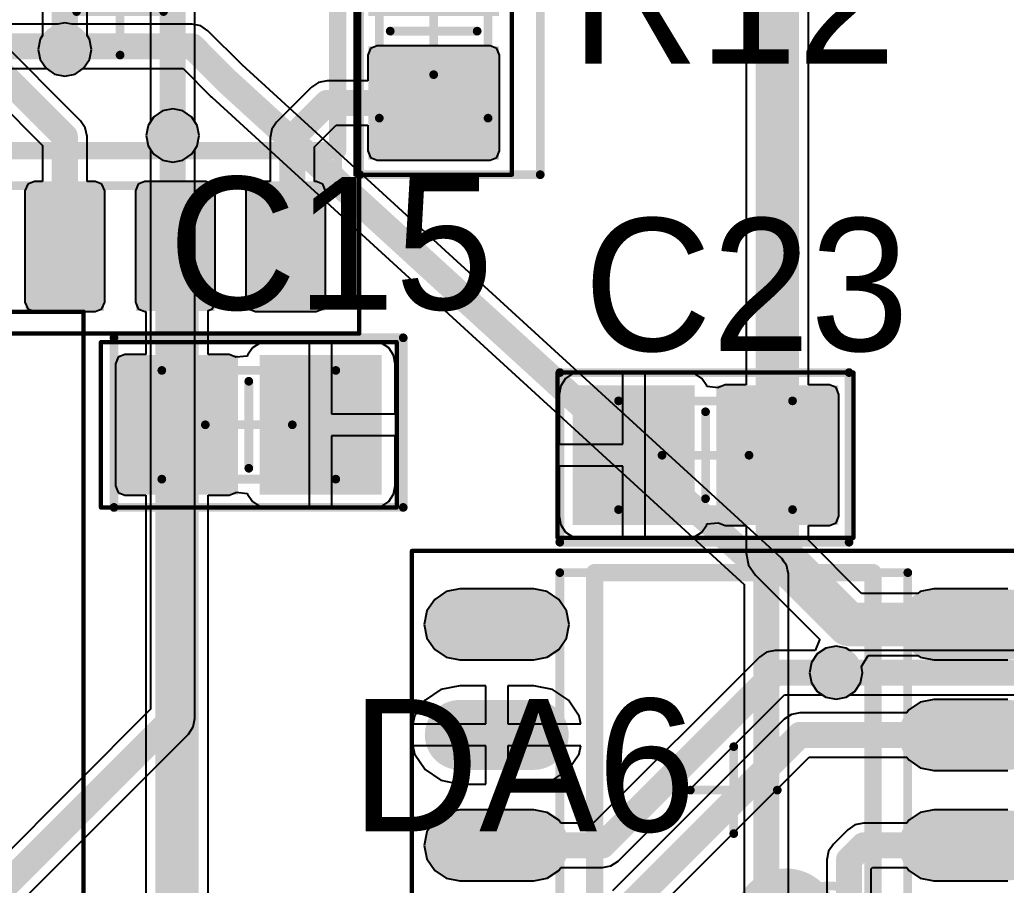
# Model space of a CAD drawing. Header units: millimetres. Extents: x 33 to 142, y 42 to 97.
# Drawn here: x 70.62 to 81.96, y 74.46 to 84.41 of the extents above; entities that cross this region are included whole.
import ezdxf

# ---------------------------------------------------------------- set-up
doc = ezdxf.new("R2010")
doc.units = ezdxf.units.MM
for name, color, linetype in [('BottomLayer', 5, 'Continuous'), ('BottomSolder', 6, 'Continuous'), ('Mechanical13', 56, 'Continuous'), ('Mechanical15', 56, 'Continuous'), ('MultiLayer', 9, 'Continuous'), ('TopLayer', 1, 'Continuous'), ('TopOverlay', 2, 'Continuous'), ('TopPaste', 8, 'Continuous'), ('TopSolder', 216, 'Continuous'), ('ViaHoleLayer', 16, 'Continuous')]:
    doc.layers.add(name, color=color, linetype=linetype)

# ---------------------------------------------------------------- blocks, each defined once
blk = doc.blocks.new('______________0_1_____X7R_50__10__0805_25')
at = {"layer": 'Mechanical13', "const_width": 0.1}
for points in [[(-1, 0.625), (-1, -0.625)], [(1, 0.625), (-1, 0.625)], [(1, 0.625), (1, -0.625)], [(1, -0.625), (-1, -0.625)]]:
    blk.add_lwpolyline(points, dxfattribs=at)
at = {"layer": 'Mechanical13', "const_width": 0.05}
for points in [[(-1.025, 0.625, 1), (-0.975, 0.625, 1)], [(-1.025, 0.625, 1), (-0.975, 0.625, 1)], [(0.975, 0.625, 1), (1.025, 0.625, 1)], [(0.975, 0.625, 1), (1.025, 0.625, 1)], [(-1.025, -0.625, 1), (-0.975, -0.625, 1)], [(-1.025, -0.625, 1), (-0.975, -0.625, 1)], [(0.975, -0.625, 1), (1.025, -0.625, 1)], [(0.975, -0.625, 1), (1.025, -0.625, 1)]]:
    blk.add_lwpolyline(points, format="xyb", close=True, dxfattribs=at)
at = {"layer": 'Mechanical15'}
for points, const_width in [([(-1.7, 0.95), (-1.7, -0.95)], 0.05), ([(1.7, 0.95), (-1.7, 0.95)], 0.05), ([(1.7, 0.95), (1.7, -0.95)], 0.05), ([(0, 0.5), (0, -0.5)], 0.1), ([(0.5, 0), (-0.5, 0)], 0.1), ([(1.7, -0.95), (-1.7, -0.95)], 0.05)]:
    blk.add_lwpolyline(points, dxfattribs=dict(at, const_width=const_width))
for points, const_width in [([(-1.712, 0.95, 1), (-1.687, 0.95, 1)], 0.025), ([(-1.712, 0.95, 1), (-1.687, 0.95, 1)], 0.025), ([(1.687, 0.95, 1), (1.712, 0.95, 1)], 0.025), ([(1.687, 0.95, 1), (1.712, 0.95, 1)], 0.025), ([(-0.025, 0.5, 1), (0.025, 0.5, 1)], 0.05), ([(-0.525, 0, 1), (-0.475, 0, 1)], 0.05), ([(0.475, 0, 1), (0.525, 0, 1)], 0.05), ([(-0.025, -0.5, 1), (0.025, -0.5, 1)], 0.05), ([(-1.712, -0.95, 1), (-1.687, -0.95, 1)], 0.025), ([(-1.712, -0.95, 1), (-1.687, -0.95, 1)], 0.025), ([(1.687, -0.95, 1), (1.712, -0.95, 1)], 0.025), ([(1.687, -0.95, 1), (1.712, -0.95, 1)], 0.025)]:
    blk.add_lwpolyline(points, format="xyb", close=True, dxfattribs=dict(at, const_width=const_width))
at = {"layer": 'TopLayer'}
for points in [[(-0.225, -0.7), (-0.225, 0.7), (-1.425, -0.7), (-1.425, 0.7)], [(1.425, -0.7), (1.425, 0.7), (0.225, -0.7), (0.225, 0.7)]]:
    blk.add_solid(points, dxfattribs=at)
at = {"layer": 'TopPaste'}
for points in [[(-0.225, -0.7), (-0.225, 0.7), (-1.425, -0.7), (-1.425, 0.7)], [(1.425, -0.7), (1.425, 0.7), (0.225, -0.7), (0.225, 0.7)]]:
    blk.add_solid(points, dxfattribs=at)
at = {"layer": 'TopSolder'}
for points in [[(-0.123, -0.802), (-0.123, 0.802), (-1.527, -0.802), (-1.527, 0.802)], [(1.527, -0.802), (1.527, 0.802), (0.123, -0.802), (0.123, 0.802)]]:
    blk.add_solid(points, dxfattribs=at)
blk = doc.blocks.new('______________0_1_____X7R_50__10__0805_30')
at = {"layer": 'Mechanical13', "const_width": 0.1}
for points in [[(-1, 0.625), (-1, -0.625)], [(1, 0.625), (-1, 0.625)], [(1, 0.625), (1, -0.625)], [(1, -0.625), (-1, -0.625)]]:
    blk.add_lwpolyline(points, dxfattribs=at)
at = {"layer": 'Mechanical13', "const_width": 0.05}
for points in [[(-1.025, 0.625, 1), (-0.975, 0.625, 1)], [(-1.025, 0.625, 1), (-0.975, 0.625, 1)], [(0.975, 0.625, 1), (1.025, 0.625, 1)], [(0.975, 0.625, 1), (1.025, 0.625, 1)], [(-1.025, -0.625, 1), (-0.975, -0.625, 1)], [(-1.025, -0.625, 1), (-0.975, -0.625, 1)], [(0.975, -0.625, 1), (1.025, -0.625, 1)], [(0.975, -0.625, 1), (1.025, -0.625, 1)]]:
    blk.add_lwpolyline(points, format="xyb", close=True, dxfattribs=at)
at = {"layer": 'Mechanical15'}
for points, const_width in [([(-1.7, 0.95), (-1.7, -0.95)], 0.05), ([(1.7, 0.95), (-1.7, 0.95)], 0.05), ([(1.7, 0.95), (1.7, -0.95)], 0.05), ([(0, 0.5), (0, -0.5)], 0.1), ([(0.5, 0), (-0.5, 0)], 0.1), ([(1.7, -0.95), (-1.7, -0.95)], 0.05)]:
    blk.add_lwpolyline(points, dxfattribs=dict(at, const_width=const_width))
for points, const_width in [([(-1.712, 0.95, 1), (-1.687, 0.95, 1)], 0.025), ([(-1.712, 0.95, 1), (-1.687, 0.95, 1)], 0.025), ([(1.687, 0.95, 1), (1.712, 0.95, 1)], 0.025), ([(1.687, 0.95, 1), (1.712, 0.95, 1)], 0.025), ([(-0.025, 0.5, 1), (0.025, 0.5, 1)], 0.05), ([(-0.525, 0, 1), (-0.475, 0, 1)], 0.05), ([(0.475, 0, 1), (0.525, 0, 1)], 0.05), ([(-0.025, -0.5, 1), (0.025, -0.5, 1)], 0.05), ([(-1.712, -0.95, 1), (-1.687, -0.95, 1)], 0.025), ([(-1.712, -0.95, 1), (-1.687, -0.95, 1)], 0.025), ([(1.687, -0.95, 1), (1.712, -0.95, 1)], 0.025), ([(1.687, -0.95, 1), (1.712, -0.95, 1)], 0.025)]:
    blk.add_lwpolyline(points, format="xyb", close=True, dxfattribs=dict(at, const_width=const_width))
at = {"layer": 'TopLayer'}
for points in [[(-0.225, -0.7), (-0.225, 0.7), (-1.425, -0.7), (-1.425, 0.7)], [(1.425, -0.7), (1.425, 0.7), (0.225, -0.7), (0.225, 0.7)]]:
    blk.add_solid(points, dxfattribs=at)
at = {"layer": 'TopPaste'}
for points in [[(-0.225, -0.7), (-0.225, 0.7), (-1.425, -0.7), (-1.425, 0.7)], [(1.425, -0.7), (1.425, 0.7), (0.225, -0.7), (0.225, 0.7)]]:
    blk.add_solid(points, dxfattribs=at)
at = {"layer": 'TopSolder'}
for points in [[(-0.123, -0.802), (-0.123, 0.802), (-1.527, -0.802), (-1.527, 0.802)], [(1.527, -0.802), (1.527, 0.802), (0.123, -0.802), (0.123, 0.802)]]:
    blk.add_solid(points, dxfattribs=at)
blk = doc.blocks.new('AD8561_36')
at = {"layer": 'Mechanical13', "const_width": 0.1}
for points in [[(2, 2.5), (-2, 2.5)], [(-2, 2.5), (-2, -2.5)], [(2, 2.5), (2, -2.5)], [(2, -2.5), (-2, -2.5)]]:
    blk.add_lwpolyline(points, dxfattribs=at)
at = {"layer": 'Mechanical13'}
for points, const_width in [([(-2.025, 2.5, 1), (-1.975, 2.5, 1)], 0.05), ([(-2.025, 2.5, 1), (-1.975, 2.5, 1)], 0.05), ([(1.975, 2.5, 1), (2.025, 2.5, 1)], 0.05), ([(1.975, 2.5, 1), (2.025, 2.5, 1)], 0.05), ([(-0.6, 1.6, 1), (-1.6, 1.6, 1)], 0.1), ([(-1.625, 1.6, 1), (-1.575, 1.6, 1)], 0.05), ([(-0.625, 1.6, 1), (-0.575, 1.6, 1)], 0.05), ([(-2.025, -2.5, 1), (-1.975, -2.5, 1)], 0.05), ([(-2.025, -2.5, 1), (-1.975, -2.5, 1)], 0.05), ([(1.975, -2.5, 1), (2.025, -2.5, 1)], 0.05), ([(1.975, -2.5, 1), (2.025, -2.5, 1)], 0.05)]:
    blk.add_lwpolyline(points, format="xyb", close=True, dxfattribs=dict(at, const_width=const_width))
at = {"layer": 'Mechanical15'}
for points, const_width in [([(3.7, 2.75), (-3.7, 2.75)], 0.05), ([(-3.7, 2.75), (-3.7, -2.75)], 0.05), ([(3.7, 2.75), (3.7, -2.75)], 0.05), ([(0, 0.5), (0, -0.5)], 0.1), ([(0.5, 0), (-0.5, 0)], 0.1), ([(3.7, -2.75), (-3.7, -2.75)], 0.05)]:
    blk.add_lwpolyline(points, dxfattribs=dict(at, const_width=const_width))
for points, const_width in [([(-3.712, 2.75, 1), (-3.688, 2.75, 1)], 0.025), ([(-3.712, 2.75, 1), (-3.688, 2.75, 1)], 0.025), ([(3.688, 2.75, 1), (3.712, 2.75, 1)], 0.025), ([(3.688, 2.75, 1), (3.712, 2.75, 1)], 0.025), ([(-0.025, 0.5, 1), (0.025, 0.5, 1)], 0.05), ([(-0.525, 0, 1), (-0.475, 0, 1)], 0.05), ([(0.475, 0, 1), (0.525, 0, 1)], 0.05), ([(-0.025, -0.5, 1), (0.025, -0.5, 1)], 0.05), ([(-3.712, -2.75, 1), (-3.688, -2.75, 1)], 0.025), ([(-3.712, -2.75, 1), (-3.688, -2.75, 1)], 0.025), ([(3.688, -2.75, 1), (3.712, -2.75, 1)], 0.025), ([(3.688, -2.75, 1), (3.712, -2.75, 1)], 0.025)]:
    blk.add_lwpolyline(points, format="xyb", close=True, dxfattribs=dict(at, const_width=const_width))
at = {"layer": 'TopLayer', "const_width": 0.6}
for points in [[(-3.15, 1.905), (-2.3, 1.905)], [(2.3, 1.905), (3.15, 1.905)], [(-3.15, 0.635), (-2.3, 0.635)], [(2.3, 0.635), (3.15, 0.635)], [(-3.15, -0.635), (-2.3, -0.635)], [(2.3, -0.635), (3.15, -0.635)], [(-3.15, -1.905), (-2.3, -1.905)], [(2.3, -1.905), (3.15, -1.905)]]:
    blk.add_lwpolyline(points, dxfattribs=at)
at = {"layer": 'TopLayer', "const_width": 0.3}
for points in [[(-3.3, 1.905, 1), (-3, 1.905, 1)], [(-2.45, 1.905, 1), (-2.15, 1.905, 1)], [(2.15, 1.905, 1), (2.45, 1.905, 1)], [(3, 1.905, 1), (3.3, 1.905, 1)], [(-3.3, 0.635, 1), (-3, 0.635, 1)], [(-2.45, 0.635, 1), (-2.15, 0.635, 1)], [(2.15, 0.635, 1), (2.45, 0.635, 1)], [(3, 0.635, 1), (3.3, 0.635, 1)], [(-3.3, -0.635, 1), (-3, -0.635, 1)], [(-2.45, -0.635, 1), (-2.15, -0.635, 1)], [(2.15, -0.635, 1), (2.45, -0.635, 1)], [(3, -0.635, 1), (3.3, -0.635, 1)], [(-3.3, -1.905, 1), (-3, -1.905, 1)], [(-2.45, -1.905, 1), (-2.15, -1.905, 1)], [(2.15, -1.905, 1), (2.45, -1.905, 1)], [(3, -1.905, 1), (3.3, -1.905, 1)]]:
    blk.add_lwpolyline(points, format="xyb", close=True, dxfattribs=at)
at = {"layer": 'TopOverlay'}
for points, const_width in [([(-2.6, 2.755, 1), (-2.85, 2.755, 1)], 0.25), ([(-2.913, 2.755, 1), (-2.788, 2.755, 1)], 0.125), ([(-2.662, 2.755, 1), (-2.538, 2.755, 1)], 0.125), ([(-1.65, 2.5, 1), (-1.55, 2.5, 1)], 0.1), ([(-1.65, 2.5, 1), (-1.55, 2.5, 1)], 0.1), ([(1.55, 2.5, 1), (1.65, 2.5, 1)], 0.1), ([(1.55, 2.5, 1), (1.65, 2.5, 1)], 0.1), ([(-0.3, 1.5, 1), (-0.9, 1.5, 1)], 0.6), ([(-1.05, 1.5, 1), (-0.75, 1.5, 1)], 0.3), ([(-0.45, 1.5, 1), (-0.15, 1.5, 1)], 0.3), ([(-1.65, -2.5, 1), (-1.55, -2.5, 1)], 0.1), ([(-1.65, -2.5, 1), (-1.55, -2.5, 1)], 0.1), ([(1.55, -2.5, 1), (1.65, -2.5, 1)], 0.1), ([(1.55, -2.5, 1), (1.65, -2.5, 1)], 0.1)]:
    blk.add_lwpolyline(points, format="xyb", close=True, dxfattribs=dict(at, const_width=const_width))
at = {"layer": 'TopOverlay', "const_width": 0.2}
for points in [[(1.6, 2.5), (-1.6, 2.5)], [(-1.6, 2.5), (-1.6, -2.5)], [(1.6, 2.5), (1.6, -2.5)], [(1.6, -2.5), (-1.6, -2.5)]]:
    blk.add_lwpolyline(points, dxfattribs=at)
at = {"layer": 'TopPaste', "const_width": 0.6}
for points in [[(-3.15, 1.905), (-2.3, 1.905)], [(2.3, 1.905), (3.15, 1.905)], [(-3.15, 0.635), (-2.3, 0.635)], [(2.3, 0.635), (3.15, 0.635)], [(-3.15, -0.635), (-2.3, -0.635)], [(2.3, -0.635), (3.15, -0.635)], [(-3.15, -1.905), (-2.3, -1.905)], [(2.3, -1.905), (3.15, -1.905)]]:
    blk.add_lwpolyline(points, dxfattribs=at)
at = {"layer": 'TopPaste', "const_width": 0.3}
for points in [[(-3.3, 1.905, 1), (-3, 1.905, 1)], [(-2.45, 1.905, 1), (-2.15, 1.905, 1)], [(2.15, 1.905, 1), (2.45, 1.905, 1)], [(3, 1.905, 1), (3.3, 1.905, 1)], [(-3.3, 0.635, 1), (-3, 0.635, 1)], [(-2.45, 0.635, 1), (-2.15, 0.635, 1)], [(2.15, 0.635, 1), (2.45, 0.635, 1)], [(3, 0.635, 1), (3.3, 0.635, 1)], [(-3.3, -0.635, 1), (-3, -0.635, 1)], [(-2.45, -0.635, 1), (-2.15, -0.635, 1)], [(2.15, -0.635, 1), (2.45, -0.635, 1)], [(3, -0.635, 1), (3.3, -0.635, 1)], [(-3.3, -1.905, 1), (-3, -1.905, 1)], [(-2.45, -1.905, 1), (-2.15, -1.905, 1)], [(2.15, -1.905, 1), (2.45, -1.905, 1)], [(3, -1.905, 1), (3.3, -1.905, 1)]]:
    blk.add_lwpolyline(points, format="xyb", close=True, dxfattribs=at)
at = {"layer": 'TopSolder', "const_width": 0.803}
for points in [[(-3.15, 1.905), (-2.3, 1.905)], [(2.3, 1.905), (3.15, 1.905)], [(-3.15, 0.635), (-2.3, 0.635)], [(2.3, 0.635), (3.15, 0.635)], [(-3.15, -0.635), (-2.3, -0.635)], [(2.3, -0.635), (3.15, -0.635)], [(-3.15, -1.905), (-2.3, -1.905)], [(2.3, -1.905), (3.15, -1.905)]]:
    blk.add_lwpolyline(points, dxfattribs=at)
at = {"layer": 'TopSolder', "const_width": 0.402}
for points in [[(-3.351, 1.905, 1), (-2.949, 1.905, 1)], [(-2.501, 1.905, 1), (-2.099, 1.905, 1)], [(2.099, 1.905, 1), (2.501, 1.905, 1)], [(2.949, 1.905, 1), (3.351, 1.905, 1)], [(-3.351, 0.635, 1), (-2.949, 0.635, 1)], [(-2.501, 0.635, 1), (-2.099, 0.635, 1)], [(2.099, 0.635, 1), (2.501, 0.635, 1)], [(2.949, 0.635, 1), (3.351, 0.635, 1)], [(-3.351, -0.635, 1), (-2.949, -0.635, 1)], [(-2.501, -0.635, 1), (-2.099, -0.635, 1)], [(2.099, -0.635, 1), (2.501, -0.635, 1)], [(2.949, -0.635, 1), (3.351, -0.635, 1)], [(-3.351, -1.905, 1), (-2.949, -1.905, 1)], [(-2.501, -1.905, 1), (-2.099, -1.905, 1)], [(2.099, -1.905, 1), (2.501, -1.905, 1)], [(2.949, -1.905, 1), (3.351, -1.905, 1)]]:
    blk.add_lwpolyline(points, format="xyb", close=True, dxfattribs=at)
blk = doc.blocks.new('0_125___0805_200______5_________________SMD__41')
at = {"layer": 'Mechanical13', "const_width": 0.1}
for points in [[(-1, 0.625), (-1, -0.625)], [(-1, 0.625), (1, 0.625)], [(1, 0.625), (1, -0.625)], [(-1, -0.625), (1, -0.625)]]:
    blk.add_lwpolyline(points, dxfattribs=at)
at = {"layer": 'Mechanical13', "const_width": 0.05}
for points in [[(-1.025, 0.625, 1), (-0.975, 0.625, 1)], [(-1.025, 0.625, 1), (-0.975, 0.625, 1)], [(0.975, 0.625, 1), (1.025, 0.625, 1)], [(0.975, 0.625, 1), (1.025, 0.625, 1)], [(-1.025, -0.625, 1), (-0.975, -0.625, 1)], [(-1.025, -0.625, 1), (-0.975, -0.625, 1)], [(0.975, -0.625, 1), (1.025, -0.625, 1)], [(0.975, -0.625, 1), (1.025, -0.625, 1)]]:
    blk.add_lwpolyline(points, format="xyb", close=True, dxfattribs=at)
at = {"layer": 'Mechanical15'}
for points, const_width in [([(-1.65, 0.9), (-1.65, -0.9)], 0.05), ([(-1.65, 0.9), (1.65, 0.9)], 0.05), ([(1.65, 0.9), (1.65, -0.9)], 0.05), ([(0, 0.5), (0, -0.5)], 0.1), ([(-0.5, 0), (0.5, 0)], 0.1), ([(-1.65, -0.9), (1.65, -0.9)], 0.05)]:
    blk.add_lwpolyline(points, dxfattribs=dict(at, const_width=const_width))
for points, const_width in [([(-1.662, 0.9, 1), (-1.637, 0.9, 1)], 0.025), ([(-1.662, 0.9, 1), (-1.637, 0.9, 1)], 0.025), ([(1.637, 0.9, 1), (1.662, 0.9, 1)], 0.025), ([(1.637, 0.9, 1), (1.662, 0.9, 1)], 0.025), ([(-0.025, 0.5, 1), (0.025, 0.5, 1)], 0.05), ([(-0.525, 0, 1), (-0.475, 0, 1)], 0.05), ([(0.475, 0, 1), (0.525, 0, 1)], 0.05), ([(-0.025, -0.5, 1), (0.025, -0.5, 1)], 0.05), ([(-1.662, -0.9, 1), (-1.637, -0.9, 1)], 0.025), ([(-1.662, -0.9, 1), (-1.637, -0.9, 1)], 0.025), ([(1.637, -0.9, 1), (1.662, -0.9, 1)], 0.025), ([(1.637, -0.9, 1), (1.662, -0.9, 1)], 0.025)]:
    blk.add_lwpolyline(points, format="xyb", close=True, dxfattribs=dict(at, const_width=const_width))
at = {"layer": 'TopLayer'}
for points in [[(-0.275, -0.65), (-0.275, 0.65), (-1.375, -0.65), (-1.375, 0.65)], [(1.375, -0.65), (1.375, 0.65), (0.275, -0.65), (0.275, 0.65)]]:
    blk.add_solid(points, dxfattribs=at)
at = {"layer": 'TopPaste'}
for points in [[(-0.275, -0.65), (-0.275, 0.65), (-1.375, -0.65), (-1.375, 0.65)], [(1.375, -0.65), (1.375, 0.65), (0.275, -0.65), (0.275, 0.65)]]:
    blk.add_solid(points, dxfattribs=at)
at = {"layer": 'TopSolder'}
for points in [[(-0.173, -0.752), (-0.173, 0.752), (-1.477, -0.752), (-1.477, 0.752)], [(1.477, -0.752), (1.477, 0.752), (0.173, -0.752), (0.173, 0.752)]]:
    blk.add_solid(points, dxfattribs=at)
blk = doc.blocks.new('ECAP_SMD__1______50_____________________________________________SMD_55')
at = {"layer": 'Mechanical13', "const_width": 0.1}
for points in [[(-2.075, 2.15), (-2.7, 1.525)], [(-2.075, 2.15), (2.7, 2.15)], [(2.7, 2.15), (2.7, -2.15)], [(-2.7, 1.525), (-2.7, -1.525)], [(-2.7, -1.525), (-2.075, -2.15)], [(-2.075, -2.15), (2.7, -2.15)]]:
    blk.add_lwpolyline(points, dxfattribs=at)
at = {"layer": 'Mechanical13', "const_width": 0.05}
for points in [[(-2.1, 2.15, 1), (-2.05, 2.15, 1)], [(-2.1, 2.15, 1), (-2.05, 2.15, 1)], [(2.675, 2.15, 1), (2.725, 2.15, 1)], [(2.675, 2.15, 1), (2.725, 2.15, 1)], [(-2.725, 1.525, 1), (-2.675, 1.525, 1)], [(-2.725, 1.525, 1), (-2.675, 1.525, 1)], [(-2.725, -1.525, 1), (-2.675, -1.525, 1)], [(-2.725, -1.525, 1), (-2.675, -1.525, 1)], [(-2.1, -2.15, 1), (-2.05, -2.15, 1)], [(-2.1, -2.15, 1), (-2.05, -2.15, 1)], [(2.675, -2.15, 1), (2.725, -2.15, 1)], [(2.675, -2.15, 1), (2.725, -2.15, 1)]]:
    blk.add_lwpolyline(points, format="xyb", close=True, dxfattribs=at)
at = {"layer": 'Mechanical15'}
for points, const_width in [([(-4.55, 3.15), (-4.55, -3.15)], 0.05), ([(-4.55, 3.15), (4.55, 3.15)], 0.05), ([(4.55, 3.15), (4.55, -3.15)], 0.05), ([(0, 0.5), (0, -0.5)], 0.1), ([(-0.5, 0), (0.5, 0)], 0.1), ([(-4.55, -3.15), (4.55, -3.15)], 0.05)]:
    blk.add_lwpolyline(points, dxfattribs=dict(at, const_width=const_width))
for points, const_width in [([(-4.563, 3.15, 1), (-4.538, 3.15, 1)], 0.025), ([(-4.563, 3.15, 1), (-4.538, 3.15, 1)], 0.025), ([(4.537, 3.15, 1), (4.562, 3.15, 1)], 0.025), ([(4.537, 3.15, 1), (4.562, 3.15, 1)], 0.025), ([(-0.025, 0.5, 1), (0.025, 0.5, 1)], 0.05), ([(-0.525, 0, 1), (-0.475, 0, 1)], 0.05), ([(0.475, 0, 1), (0.525, 0, 1)], 0.05), ([(-0.025, -0.5, 1), (0.025, -0.5, 1)], 0.05), ([(-4.563, -3.15, 1), (-4.538, -3.15, 1)], 0.025), ([(-4.563, -3.15, 1), (-4.538, -3.15, 1)], 0.025), ([(4.537, -3.15, 1), (4.562, -3.15, 1)], 0.025), ([(4.537, -3.15, 1), (4.562, -3.15, 1)], 0.025)]:
    blk.add_lwpolyline(points, format="xyb", close=True, dxfattribs=dict(at, const_width=const_width))
at = {"layer": 'TopLayer'}
for points in [[(-1.075, -0.9), (-1.075, 0.9), (-3.525, -0.9), (-3.525, 0.9)], [(3.525, -0.9), (3.525, 0.9), (1.075, -0.9), (1.075, 0.9)]]:
    blk.add_solid(points, dxfattribs=at)
at = {"layer": 'TopOverlay', "const_width": 0.2}
for points in [[(-2.075, 2.15), (-2.7, 1.525)], [(-2.075, 2.15), (2.7, 2.15)], [(2.7, 2.15), (2.7, 1.2)], [(-2.7, 1.525), (-2.7, 1.2)], [(-2.7, -1.2), (-2.7, -1.525)], [(2.7, -1.2), (2.7, -2.15)], [(-2.7, -1.525), (-2.075, -2.15)], [(-2.075, -2.15), (2.7, -2.15)]]:
    blk.add_lwpolyline(points, dxfattribs=at)
at = {"layer": 'TopOverlay', "const_width": 0.1}
for points in [[(-2.125, 2.15, 1), (-2.025, 2.15, 1)], [(-2.125, 2.15, 1), (-2.025, 2.15, 1)], [(2.65, 2.15, 1), (2.75, 2.15, 1)], [(2.65, 2.15, 1), (2.75, 2.15, 1)], [(-2.75, 1.525, 1), (-2.65, 1.525, 1)], [(-2.75, 1.525, 1), (-2.65, 1.525, 1)], [(-2.75, 1.2, 1), (-2.65, 1.2, 1)], [(2.65, 1.2, 1), (2.75, 1.2, 1)], [(-2.75, -1.2, 1), (-2.65, -1.2, 1)], [(2.65, -1.2, 1), (2.75, -1.2, 1)], [(-2.75, -1.525, 1), (-2.65, -1.525, 1)], [(-2.75, -1.525, 1), (-2.65, -1.525, 1)], [(-2.125, -2.15, 1), (-2.025, -2.15, 1)], [(-2.125, -2.15, 1), (-2.025, -2.15, 1)], [(2.65, -2.15, 1), (2.75, -2.15, 1)], [(2.65, -2.15, 1), (2.75, -2.15, 1)]]:
    blk.add_lwpolyline(points, format="xyb", close=True, dxfattribs=at)
at = {"layer": 'TopPaste'}
for points in [[(-1.075, -0.9), (-1.075, 0.9), (-3.525, -0.9), (-3.525, 0.9)], [(3.525, -0.9), (3.525, 0.9), (1.075, -0.9), (1.075, 0.9)]]:
    blk.add_solid(points, dxfattribs=at)
at = {"layer": 'TopSolder'}
for points in [[(-0.973, -1.002), (-0.973, 1.002), (-3.627, -1.002), (-3.627, 1.002)], [(3.627, -1.002), (3.627, 1.002), (0.973, -1.002), (0.973, 1.002)]]:
    blk.add_solid(points, dxfattribs=at)
blk = doc.blocks.new('AD620______________________62')
at = {"layer": 'Mechanical13', "const_width": 0.1}
for points in [[(-2, -2.5), (-2, 2.5)], [(2, 2.5), (-2, 2.5)], [(2, -2.5), (2, 2.5)], [(2, -2.5), (-2, -2.5)]]:
    blk.add_lwpolyline(points, dxfattribs=at)
at = {"layer": 'Mechanical13'}
for points, const_width in [([(-2.025, 2.5, 1), (-1.975, 2.5, 1)], 0.05), ([(-2.025, 2.5, 1), (-1.975, 2.5, 1)], 0.05), ([(1.975, 2.5, 1), (2.025, 2.5, 1)], 0.05), ([(1.975, 2.5, 1), (2.025, 2.5, 1)], 0.05), ([(-0.6, 1.6, 1), (-1.6, 1.6, 1)], 0.1), ([(-1.625, 1.6, 1), (-1.575, 1.6, 1)], 0.05), ([(-0.625, 1.6, 1), (-0.575, 1.6, 1)], 0.05), ([(-2.025, -2.5, 1), (-1.975, -2.5, 1)], 0.05), ([(-2.025, -2.5, 1), (-1.975, -2.5, 1)], 0.05), ([(1.975, -2.5, 1), (2.025, -2.5, 1)], 0.05), ([(1.975, -2.5, 1), (2.025, -2.5, 1)], 0.05)]:
    blk.add_lwpolyline(points, format="xyb", close=True, dxfattribs=dict(at, const_width=const_width))
at = {"layer": 'Mechanical15'}
for points, const_width in [([(-3.7, -2.75), (-3.7, 2.75)], 0.05), ([(3.7, 2.75), (-3.7, 2.75)], 0.05), ([(3.7, -2.75), (3.7, 2.75)], 0.05), ([(0, -0.5), (0, 0.5)], 0.1), ([(0.5, 0), (-0.5, 0)], 0.1), ([(3.7, -2.75), (-3.7, -2.75)], 0.05)]:
    blk.add_lwpolyline(points, dxfattribs=dict(at, const_width=const_width))
for points, const_width in [([(-3.712, 2.75, 1), (-3.688, 2.75, 1)], 0.025), ([(-3.712, 2.75, 1), (-3.688, 2.75, 1)], 0.025), ([(3.688, 2.75, 1), (3.712, 2.75, 1)], 0.025), ([(3.688, 2.75, 1), (3.712, 2.75, 1)], 0.025), ([(-0.025, 0.5, 1), (0.025, 0.5, 1)], 0.05), ([(-0.525, 0, 1), (-0.475, 0, 1)], 0.05), ([(0.475, 0, 1), (0.525, 0, 1)], 0.05), ([(-0.025, -0.5, 1), (0.025, -0.5, 1)], 0.05), ([(-3.712, -2.75, 1), (-3.688, -2.75, 1)], 0.025), ([(-3.712, -2.75, 1), (-3.688, -2.75, 1)], 0.025), ([(3.688, -2.75, 1), (3.712, -2.75, 1)], 0.025), ([(3.688, -2.75, 1), (3.712, -2.75, 1)], 0.025)]:
    blk.add_lwpolyline(points, format="xyb", close=True, dxfattribs=dict(at, const_width=const_width))
at = {"layer": 'TopLayer'}
for points in [[(-2.06, 1.555), (-2.06, 2.255), (-3.34, 1.555), (-3.34, 2.255)], [(3.34, 1.555), (3.34, 2.255), (2.06, 1.555), (2.06, 2.255)], [(-2.06, 0.285), (-2.06, 0.985), (-3.34, 0.285), (-3.34, 0.985)], [(3.34, 0.285), (3.34, 0.985), (2.06, 0.285), (2.06, 0.985)], [(-2.06, -0.985), (-2.06, -0.285), (-3.34, -0.985), (-3.34, -0.285)], [(3.34, -0.985), (3.34, -0.285), (2.06, -0.985), (2.06, -0.285)], [(-2.06, -2.255), (-2.06, -1.555), (-3.34, -2.255), (-3.34, -1.555)], [(3.34, -2.255), (3.34, -1.555), (2.06, -2.255), (2.06, -1.555)]]:
    blk.add_solid(points, dxfattribs=at)
at = {"layer": 'TopOverlay'}
for points, const_width in [([(-2.575, 2.805, 1), (-2.825, 2.805, 1)], 0.25), ([(-2.887, 2.805, 1), (-2.763, 2.805, 1)], 0.125), ([(-2.637, 2.805, 1), (-2.512, 2.805, 1)], 0.125), ([(-1.65, 2.5, 1), (-1.55, 2.5, 1)], 0.1), ([(-1.65, 2.5, 1), (-1.55, 2.5, 1)], 0.1), ([(1.55, 2.5, 1), (1.65, 2.5, 1)], 0.1), ([(1.55, 2.5, 1), (1.65, 2.5, 1)], 0.1), ([(-0.3, 1.5, 1), (-0.9, 1.5, 1)], 0.6), ([(-1.05, 1.5, 1), (-0.75, 1.5, 1)], 0.3), ([(-0.45, 1.5, 1), (-0.15, 1.5, 1)], 0.3), ([(-1.65, -2.5, 1), (-1.55, -2.5, 1)], 0.1), ([(-1.65, -2.5, 1), (-1.55, -2.5, 1)], 0.1), ([(1.55, -2.5, 1), (1.65, -2.5, 1)], 0.1), ([(1.55, -2.5, 1), (1.65, -2.5, 1)], 0.1)]:
    blk.add_lwpolyline(points, format="xyb", close=True, dxfattribs=dict(at, const_width=const_width))
at = {"layer": 'TopOverlay', "const_width": 0.2}
for points in [[(-1.6, -2.5), (-1.6, 2.5)], [(1.6, 2.5), (-1.6, 2.5)], [(1.6, -2.5), (1.6, 2.5)], [(1.6, -2.5), (-1.6, -2.5)]]:
    blk.add_lwpolyline(points, dxfattribs=at)
at = {"layer": 'TopPaste'}
for points in [[(-2.06, 1.555), (-2.06, 2.255), (-3.34, 1.555), (-3.34, 2.255)], [(3.34, 1.555), (3.34, 2.255), (2.06, 1.555), (2.06, 2.255)], [(-2.06, 0.285), (-2.06, 0.985), (-3.34, 0.285), (-3.34, 0.985)], [(3.34, 0.285), (3.34, 0.985), (2.06, 0.285), (2.06, 0.985)], [(-2.06, -0.985), (-2.06, -0.285), (-3.34, -0.985), (-3.34, -0.285)], [(3.34, -0.985), (3.34, -0.285), (2.06, -0.985), (2.06, -0.285)], [(-2.06, -2.255), (-2.06, -1.555), (-3.34, -2.255), (-3.34, -1.555)], [(3.34, -2.255), (3.34, -1.555), (2.06, -2.255), (2.06, -1.555)]]:
    blk.add_solid(points, dxfattribs=at)
at = {"layer": 'TopSolder'}
for points in [[(-1.958, 1.453), (-1.958, 2.357), (-3.442, 1.453), (-3.442, 2.357)], [(3.442, 1.453), (3.442, 2.357), (1.958, 1.453), (1.958, 2.357)], [(-1.958, 0.183), (-1.958, 1.087), (-3.442, 0.183), (-3.442, 1.087)], [(3.442, 0.183), (3.442, 1.087), (1.958, 0.183), (1.958, 1.087)], [(-1.958, -1.087), (-1.958, -0.183), (-3.442, -1.087), (-3.442, -0.183)], [(3.442, -1.087), (3.442, -0.183), (1.958, -1.087), (1.958, -0.183)], [(-1.958, -2.357), (-1.958, -1.453), (-3.442, -2.357), (-3.442, -1.453)], [(3.442, -2.357), (3.442, -1.453), (1.958, -2.357), (1.958, -1.453)]]:
    blk.add_solid(points, dxfattribs=at)

msp = doc.modelspace()

# ---------------------------------------------------------------- linework, layer by layer
at = {"layer": 'BottomLayer'}
for p, q in [((71.055, 84.355), (57.025, 84.355)), ((71.135, 84.371), (71.055, 84.355)), ((71.215, 84.355), (71.135, 84.371)), ((72.6, 84.355), (71.215, 84.355)), ((72.697, 84.335), (72.6, 84.355)), ((72.78, 84.28), (72.697, 84.335)), ((73.172, 83.888), (72.78, 84.28)), ((57.131, 83.845), (70.924, 83.845)), ((70.924, 83.845), (71.018, 83.782)), ((71.252, 83.782), (71.346, 83.845)), ((71.346, 83.845), (72.494, 83.845)), ((72.494, 83.845), (72.815, 83.524)), ((79.372, 78.216), (73.172, 83.888)), ((71.018, 83.782), (71.135, 83.759)), ((71.135, 83.759), (71.252, 83.782)), ((72.815, 83.524), (72.82, 83.521)), ((72.82, 83.521), (72.823, 83.516)), ((72.823, 83.516), (78.945, 77.915)), ((72.258, 83.358), (72.159, 83.291)), ((72.375, 83.381), (72.258, 83.358)), ((72.492, 83.358), (72.375, 83.381)), ((72.591, 83.291), (72.492, 83.358)), ((72.159, 83.291), (72.092, 83.192)), ((72.658, 83.192), (72.591, 83.291)), ((72.092, 83.192), (72.069, 83.075)), ((72.681, 83.075), (72.658, 83.192)), ((72.069, 83.075), (72.092, 82.958)), ((72.658, 82.958), (72.681, 83.075)), ((72.092, 82.958), (72.12, 82.916)), ((72.12, 82.916), (72.12, 76.481)), ((72.63, 82.916), (72.658, 82.958)), ((72.63, 76.375), (72.63, 82.916)), ((79.375, 78.211), (79.372, 78.216)), ((79.38, 78.208), (79.375, 78.211)), ((79.405, 78.171), (79.38, 78.208)), ((79.431, 78.136), (79.405, 78.171)), ((79.432, 78.13), (79.431, 78.136)), ((79.435, 78.125), (79.432, 78.13)), ((79.444, 78.082), (79.435, 78.125)), ((79.455, 78.039), (79.444, 78.082)), ((79.454, 78.033), (79.455, 78.039)), ((79.455, 78.028), (79.454, 78.033)), ((79.455, 73.606), (79.455, 78.028)), ((78.945, 77.915), (78.945, 73.5)), ((79.784, 77.116), (79.717, 77.017)), ((79.883, 77.183), (79.784, 77.116)), ((80, 77.206), (79.883, 77.183)), ((80.117, 77.183), (80, 77.206)), ((80.158, 77.155), (80.117, 77.183)), ((89.2, 77.155), (80.158, 77.155)), ((79.717, 77.017), (79.694, 76.9)), ((79.694, 76.9), (79.717, 76.783)), ((79.717, 76.783), (79.784, 76.684)), ((79.784, 76.684), (79.883, 76.617)), ((79.883, 76.617), (80, 76.594)), ((80, 76.594), (80.117, 76.617)), ((80.117, 76.617), (80.158, 76.645)), ((80.158, 76.645), (89.2, 76.645)), ((72.12, 76.481), (63.138, 67.498)), ((72.61, 76.278), (72.63, 76.375)), ((72.555, 76.195), (72.61, 76.278)), ((63.38, 67.02), (72.555, 76.195))]:
    msp.add_line(p, q, dxfattribs=at)
for points, const_width in [([(71.035, 84.065, 1), (71.235, 84.065, 1)], 0.2), ([(72.525, 84.1, 1), (72.675, 84.1, 1)], 0.15), ([(72.525, 84.1, 1), (72.675, 84.1, 1)], 0.15), ([(72.92, 83.704, 1), (73.07, 83.704, 1)], 0.15), ([(72.92, 83.704, 1), (73.07, 83.704, 1)], 0.15), ([(72.275, 83.075, 1), (72.475, 83.075, 1)], 0.2), ([(72.3, 83.075, 1), (72.45, 83.075, 1)], 0.15), ([(79.125, 78.028, 1), (79.275, 78.028, 1)], 0.15), ([(79.125, 78.028, 1), (79.275, 78.028, 1)], 0.15), ([(79.9, 76.9, 1), (80.1, 76.9, 1)], 0.2), ([(79.925, 76.9, 1), (80.075, 76.9, 1)], 0.15), ([(72.3, 76.375, 1), (72.45, 76.375, 1)], 0.15), ([(72.3, 76.375, 1), (72.45, 76.375, 1)], 0.15)]:
    msp.add_lwpolyline(points, format="xyb", close=True, dxfattribs=dict(at, const_width=const_width))
at = {"layer": 'BottomLayer', "const_width": 0.3}
for points in [[(57.025, 84.1), (72.6, 84.1)], [(72.6, 84.1), (72.995, 83.704)], [(72.995, 83.704), (79.2, 78.028)], [(72.375, 76.375), (72.375, 83.075)], [(79.2, 73.5), (79.2, 78.028)], [(80, 76.9), (115.4, 76.9)], [(63.2, 67.2), (72.375, 76.375)]]:
    msp.add_lwpolyline(points, dxfattribs=at)
at = {"layer": 'BottomSolder', "const_width": 0.302}
for points in [[(70.984, 84.065, 1), (71.286, 84.065, 1)], [(72.224, 83.075, 1), (72.526, 83.075, 1)], [(79.849, 76.9, 1), (80.151, 76.9, 1)]]:
    msp.add_lwpolyline(points, format="xyb", close=True, dxfattribs=at)
at = {"layer": 'MultiLayer', "const_width": 0.2}
for points in [[(71.035, 84.065, 1), (71.235, 84.065, 1)], [(72.275, 83.075, 1), (72.475, 83.075, 1)], [(79.9, 76.9, 1), (80.1, 76.9, 1)]]:
    msp.add_lwpolyline(points, format="xyb", close=True, dxfattribs=at)
at = {"layer": 'TopLayer'}
for p, q in [((71.315, 83.245), (65.705, 88.855)), ((65.419, 88.42), (70.88, 82.959)), ((78.968, 87.843), (78.968, 80.208)), ((79.682, 80.208), (79.682, 87.818)), ((70.88, 86.452), (70.88, 84.224)), ((71.39, 84.224), (71.39, 86.452)), ((72.12, 86.452), (72.12, 83.234)), ((72.63, 83.234), (72.63, 86.452)), ((70.852, 84.182), (70.829, 84.065)), ((70.88, 84.224), (70.852, 84.182)), ((71.418, 84.182), (71.39, 84.224)), ((71.441, 84.065), (71.418, 84.182)), ((70.829, 84.065), (70.852, 83.948)), ((71.418, 83.948), (71.441, 84.065)), ((74.648, 84.077), (74.617, 84)), ((74.725, 84.108), (74.648, 84.077)), ((76.025, 84.108), (74.725, 84.108)), ((76.102, 84.077), (76.025, 84.108)), ((76.133, 84), (76.102, 84.077)), ((70.852, 83.948), (70.919, 83.849)), ((71.351, 83.849), (71.418, 83.948)), ((74.617, 84), (74.617, 83.705)), ((76.133, 82.9), (76.133, 84)), ((70.919, 83.849), (71.018, 83.782)), ((71.252, 83.782), (71.351, 83.849)), ((71.018, 83.782), (71.135, 83.759)), ((71.135, 83.759), (71.252, 83.782)), ((74.15, 83.705), (74.052, 83.685)), ((74.617, 83.705), (74.15, 83.705)), ((73.97, 83.63), (73.57, 83.23)), ((74.052, 83.685), (73.97, 83.63)), ((71.37, 83.163), (71.315, 83.245)), ((71.39, 83.065), (71.37, 83.163)), ((72.092, 83.192), (72.069, 83.075)), ((72.12, 83.234), (72.092, 83.192)), ((72.658, 83.192), (72.63, 83.234)), ((72.681, 83.075), (72.658, 83.192)), ((73.515, 83.148), (73.495, 83.05)), ((73.57, 83.23), (73.515, 83.148)), ((74.005, 82.944), (74.256, 83.195)), ((74.256, 83.195), (74.617, 83.195)), ((74.617, 83.195), (74.617, 82.9)), ((71.39, 82.548), (71.39, 83.065)), ((72.069, 83.075), (72.092, 82.958)), ((72.658, 82.958), (72.681, 83.075)), ((73.495, 83.05), (73.495, 82.548)), ((70.88, 82.959), (70.88, 82.548)), ((72.092, 82.958), (72.159, 82.859)), ((72.591, 82.859), (72.658, 82.958)), ((74.005, 82.548), (74.005, 82.944)), ((74.617, 82.9), (74.648, 82.823)), ((76.102, 82.823), (76.133, 82.9)), ((72.159, 82.859), (72.258, 82.792)), ((72.258, 82.792), (72.375, 82.769)), ((72.375, 82.769), (72.492, 82.792)), ((72.492, 82.792), (72.591, 82.859)), ((74.648, 82.823), (74.725, 82.792)), ((74.725, 82.792), (76.025, 82.792)), ((76.025, 82.792), (76.102, 82.823)), ((70.708, 82.517), (70.677, 82.44)), ((70.785, 82.548), (70.708, 82.517)), ((70.88, 82.548), (70.785, 82.548)), ((71.485, 82.548), (71.39, 82.548)), ((71.562, 82.517), (71.485, 82.548)), ((71.593, 82.44), (71.562, 82.517)), ((71.978, 82.517), (71.947, 82.44)), ((72.055, 82.548), (71.978, 82.517)), ((72.755, 82.548), (72.055, 82.548)), ((72.832, 82.517), (72.755, 82.548)), ((72.863, 82.44), (72.832, 82.517)), ((73.248, 82.517), (73.217, 82.44)), ((73.325, 82.548), (73.248, 82.517)), ((73.495, 82.548), (73.325, 82.548)), ((74.025, 82.548), (74.005, 82.548)), ((74.102, 82.517), (74.025, 82.548)), ((74.133, 82.44), (74.102, 82.517)), ((70.677, 82.44), (70.677, 81.16)), ((71.593, 81.16), (71.593, 82.44)), ((71.947, 82.44), (71.947, 81.16)), ((72.863, 81.16), (72.863, 82.44)), ((73.217, 82.44), (73.217, 81.16)), ((74.133, 81.16), (74.133, 82.44)), ((70.677, 81.16), (70.708, 81.083)), ((71.562, 81.083), (71.593, 81.16)), ((71.947, 81.16), (71.978, 81.083)), ((72.832, 81.083), (72.863, 81.16)), ((73.217, 81.16), (73.248, 81.083)), ((74.102, 81.083), (74.133, 81.16)), ((70.708, 81.083), (70.785, 81.052)), ((70.785, 81.052), (71.485, 81.052)), ((71.485, 81.052), (71.562, 81.083)), ((71.978, 81.083), (72.055, 81.052)), ((72.055, 81.052), (72.068, 81.052)), ((72.068, 81.052), (72.068, 80.558)), ((72.781, 81.063), (72.832, 81.083)), ((72.781, 80.558), (72.781, 81.063)), ((73.248, 81.083), (73.325, 81.052)), ((73.325, 81.052), (74.025, 81.052)), ((74.025, 81.052), (74.102, 81.083)), ((73.292, 80.633), (73.236, 80.549)), ((73.376, 80.689), (73.292, 80.633)), ((73.475, 80.709), (73.376, 80.689)), ((73.948, 80.709), (73.475, 80.709)), ((73.948, 79.75), (73.948, 80.709)), ((74.675, 80.709), (74.202, 80.709)), ((74.202, 80.709), (74.202, 79.877)), ((74.774, 80.689), (74.675, 80.709)), ((74.858, 80.633), (74.774, 80.689)), ((74.914, 80.549), (74.858, 80.633)), ((71.748, 80.527), (71.717, 80.45)), ((71.825, 80.558), (71.748, 80.527)), ((72.068, 80.558), (71.825, 80.558)), ((73.025, 80.558), (72.781, 80.558)), ((73.102, 80.527), (73.025, 80.558)), ((73.234, 80.539), (73.102, 80.526)), ((73.102, 80.526), (73.102, 80.527)), ((73.236, 80.549), (73.234, 80.539)), ((74.934, 80.45), (74.914, 80.549)), ((71.717, 80.45), (71.717, 79.05)), ((74.934, 79.877), (74.934, 80.45)), ((76.976, 80.339), (76.892, 80.283)), ((77.075, 80.359), (76.976, 80.339)), ((77.548, 80.359), (77.075, 80.359)), ((77.548, 79.527), (77.548, 80.359)), ((78.275, 80.359), (77.802, 80.359)), ((77.802, 80.359), (77.802, 79.4)), ((78.374, 80.339), (78.275, 80.359)), ((78.458, 80.283), (78.374, 80.339)), ((76.836, 80.199), (76.816, 80.1)), ((76.892, 80.283), (76.836, 80.199)), ((78.514, 80.199), (78.458, 80.283)), ((78.516, 80.189), (78.514, 80.199)), ((78.648, 80.176), (78.516, 80.189)), ((78.725, 80.208), (78.648, 80.177)), ((78.968, 80.208), (78.725, 80.208)), ((79.925, 80.208), (79.682, 80.208)), ((80.002, 80.177), (79.925, 80.208)), ((76.816, 80.1), (76.816, 79.527)), ((78.648, 80.177), (78.648, 80.176)), ((80.033, 80.1), (80.002, 80.177)), ((80.033, 78.7), (80.033, 80.1)), ((74.202, 79.877), (74.934, 79.877)), ((73.948, 78.791), (73.948, 79.75)), ((74.934, 79.623), (74.202, 79.623)), ((74.202, 79.623), (74.202, 78.791)), ((74.934, 79.05), (74.934, 79.623)), ((76.816, 79.527), (77.548, 79.527)), ((77.802, 79.4), (77.802, 78.441)), ((77.548, 79.273), (76.816, 79.273)), ((76.816, 79.273), (76.816, 78.7)), ((77.548, 78.441), (77.548, 79.273)), ((71.717, 79.05), (71.748, 78.973)), ((74.914, 78.951), (74.934, 79.05)), ((71.748, 78.973), (71.825, 78.942)), ((71.825, 78.942), (72.068, 78.942)), ((72.068, 78.942), (72.068, 74.357)), ((72.781, 74.357), (72.781, 78.942)), ((72.781, 78.942), (73.025, 78.942)), ((73.025, 78.942), (73.102, 78.973)), ((73.102, 78.973), (73.102, 78.974)), ((73.102, 78.974), (73.234, 78.961)), ((73.234, 78.961), (73.236, 78.951)), ((73.236, 78.951), (73.292, 78.867)), ((74.858, 78.867), (74.914, 78.951)), ((73.292, 78.867), (73.376, 78.811)), ((74.774, 78.811), (74.858, 78.867)), ((73.376, 78.811), (73.475, 78.791)), ((73.475, 78.791), (73.948, 78.791)), ((74.202, 78.791), (74.675, 78.791)), ((74.675, 78.791), (74.774, 78.811)), ((76.816, 78.7), (76.836, 78.601)), ((76.836, 78.601), (76.892, 78.517)), ((78.458, 78.517), (78.514, 78.601)), ((78.514, 78.601), (78.516, 78.611)), ((78.516, 78.611), (78.648, 78.624)), ((78.648, 78.624), (78.648, 78.623)), ((78.648, 78.623), (78.725, 78.592)), ((78.725, 78.592), (78.968, 78.592)), ((78.968, 78.592), (78.968, 78.275)), ((79.682, 78.423), (79.682, 78.592)), ((79.682, 78.592), (79.925, 78.592)), ((79.925, 78.592), (80.002, 78.623)), ((80.002, 78.623), (80.033, 78.7)), ((76.892, 78.517), (76.976, 78.461)), ((78.374, 78.461), (78.458, 78.517)), ((76.976, 78.461), (77.075, 78.441)), ((77.075, 78.441), (77.548, 78.441)), ((77.802, 78.441), (78.275, 78.441)), ((78.275, 78.441), (78.374, 78.461)), ((80.293, 77.812), (79.682, 78.423)), ((78.968, 78.275), (78.995, 78.138)), ((78.995, 78.138), (79.073, 78.023)), ((79.073, 78.023), (79.809, 77.286)), ((75.519, 77.832), (75.387, 77.743)), ((75.675, 77.863), (75.519, 77.832)), ((76.525, 77.863), (75.675, 77.863)), ((76.681, 77.832), (76.525, 77.863)), ((76.813, 77.743), (76.681, 77.832)), ((80.939, 77.812), (80.293, 77.812)), ((80.969, 77.832), (80.939, 77.812)), ((81.125, 77.863), (80.969, 77.832)), ((81.975, 77.863), (81.125, 77.863)), ((75.387, 77.743), (75.298, 77.611)), ((76.902, 77.611), (76.813, 77.743)), ((75.298, 77.611), (75.267, 77.455)), ((76.933, 77.455), (76.902, 77.611)), ((75.267, 77.455), (75.298, 77.299)), ((76.902, 77.299), (76.933, 77.455)), ((75.298, 77.299), (75.387, 77.167)), ((76.813, 77.167), (76.902, 77.299)), ((79.811, 77.277), (79.761, 77.155)), ((79.809, 77.286), (79.811, 77.277)), ((75.387, 77.167), (75.519, 77.078)), ((76.681, 77.078), (76.813, 77.167)), ((79.202, 77.135), (79.12, 77.08)), ((79.3, 77.155), (79.202, 77.135)), ((79.761, 77.155), (79.3, 77.155)), ((75.519, 77.078), (75.675, 77.047)), ((75.675, 77.047), (76.525, 77.047)), ((76.525, 77.047), (76.681, 77.078)), ((79.12, 77.08), (77.209, 75.17)), ((80.292, 76.971), (80.37, 77.098)), ((80.37, 77.098), (80.939, 77.098)), ((80.939, 77.098), (80.969, 77.078)), ((80.969, 77.078), (81.125, 77.047)), ((81.125, 77.047), (81.975, 77.047)), ((80.283, 76.783), (80.306, 76.9)), ((80.306, 76.9), (80.292, 76.971)), ((80.216, 76.684), (80.283, 76.783)), ((75.459, 76.707), (75.276, 76.584)), ((75.675, 76.75), (75.459, 76.707)), ((75.973, 76.75), (75.675, 76.75)), ((75.973, 76.312), (75.973, 76.75)), ((76.525, 76.75), (76.227, 76.75)), ((76.227, 76.75), (76.227, 76.312)), ((76.741, 76.707), (76.525, 76.75)), ((76.924, 76.584), (76.741, 76.707)), ((80.117, 76.617), (80.216, 76.684)), ((75.276, 76.584), (75.153, 76.401)), ((77.047, 76.401), (76.924, 76.584)), ((77.495, 74.735), (79.406, 76.645)), ((79.406, 76.645), (79.841, 76.645)), ((79.841, 76.645), (79.883, 76.617)), ((79.883, 76.617), (80, 76.594)), ((80, 76.594), (80.117, 76.617)), ((80.969, 76.562), (80.837, 76.473)), ((81.125, 76.593), (80.969, 76.562)), ((81.975, 76.593), (81.125, 76.593)), ((79.585, 76.44), (79.487, 76.42)), ((80.814, 76.44), (79.585, 76.44)), ((80.837, 76.473), (80.814, 76.44)), ((75.153, 76.401), (75.135, 76.312)), ((77.065, 76.312), (77.047, 76.401)), ((79.405, 76.365), (77.432, 74.392)), ((79.487, 76.42), (79.405, 76.365)), ((75.135, 76.312), (75.973, 76.312)), ((76.227, 76.312), (77.065, 76.312)), ((75.973, 76.058), (75.135, 76.058)), ((75.135, 76.058), (75.153, 75.969)), ((75.973, 75.62), (75.973, 76.058)), ((77.065, 76.058), (76.227, 76.058)), ((76.227, 76.058), (76.227, 75.62)), ((77.047, 75.969), (77.065, 76.058)), ((75.153, 75.969), (75.276, 75.786)), ((76.924, 75.786), (77.047, 75.969)), ((77.792, 74.032), (79.691, 75.93)), ((79.691, 75.93), (80.814, 75.93)), ((80.814, 75.93), (80.837, 75.897)), ((80.837, 75.897), (80.969, 75.808)), ((75.276, 75.786), (75.459, 75.663)), ((76.741, 75.663), (76.924, 75.786)), ((80.969, 75.808), (81.125, 75.777)), ((81.125, 75.777), (81.975, 75.777)), ((75.459, 75.663), (75.675, 75.62)), ((76.525, 75.62), (76.741, 75.663)), ((75.675, 75.62), (75.973, 75.62)), ((76.227, 75.62), (76.525, 75.62)), ((75.675, 75.323), (75.519, 75.292)), ((76.525, 75.323), (75.675, 75.323)), ((76.681, 75.292), (76.525, 75.323)), ((81.125, 75.323), (80.969, 75.292)), ((81.975, 75.323), (81.125, 75.323)), ((75.387, 75.203), (75.298, 75.071)), ((75.519, 75.292), (75.387, 75.203)), ((76.813, 75.203), (76.681, 75.292)), ((76.836, 75.17), (76.813, 75.203)), ((80.837, 75.203), (80.814, 75.17)), ((80.969, 75.292), (80.837, 75.203)), ((77.209, 75.17), (76.836, 75.17)), ((80.135, 75.095), (79.97, 74.93)), ((80.217, 75.15), (80.135, 75.095)), ((80.315, 75.17), (80.217, 75.15)), ((80.814, 75.17), (80.315, 75.17)), ((75.298, 75.071), (75.267, 74.915)), ((75.267, 74.915), (75.298, 74.759)), ((79.915, 74.848), (79.895, 74.75)), ((79.97, 74.93), (79.915, 74.848)), ((75.298, 74.759), (75.387, 74.627)), ((77.413, 74.68), (77.495, 74.735)), ((79.895, 74.75), (79.895, 72.558)), ((75.387, 74.627), (75.519, 74.538)), ((76.681, 74.538), (76.813, 74.627)), ((76.813, 74.627), (76.836, 74.66)), ((76.836, 74.66), (77.315, 74.66)), ((77.315, 74.66), (77.413, 74.68)), ((80.405, 74.644), (80.421, 74.66)), ((80.405, 72.558), (80.405, 74.644)), ((80.421, 74.66), (80.814, 74.66)), ((80.814, 74.66), (80.837, 74.627)), ((80.837, 74.627), (80.969, 74.538)), ((75.519, 74.538), (75.675, 74.507)), ((75.675, 74.507), (76.525, 74.507)), ((76.525, 74.507), (76.681, 74.538)), ((80.969, 74.538), (81.125, 74.507)), ((81.125, 74.507), (81.975, 74.507))]:
    msp.add_line(p, q, dxfattribs=at)
for points, const_width in [([(65.525, 88.675), (71.135, 83.065)], 0.3), ([(79.325, 79.4), (79.325, 88.2)], 0.5), ([(71.135, 84.065), (71.135, 87.2)], 0.3), ([(72.375, 83.075), (72.375, 86.665)], 0.3), ([(73.75, 83.05), (74.15, 83.45)], 0.3), ([(74.15, 83.45), (75.375, 83.45)], 0.3), ([(71.135, 81.8), (71.135, 83.065)], 0.3), ([(73.75, 81.87), (73.75, 83.05)], 0.3), ([(73.505, 81.625), (73.75, 81.87)], 0.3), ([(72.424, 74), (72.424, 81.561)], 0.5), ([(79.325, 78.275), (79.325, 79.4)], 0.5), ([(79.325, 78.275), (80.145, 77.455)], 0.5), ([(80.145, 77.455), (81.55, 77.455)], 0.5), ([(77.315, 74.915), (79.3, 76.9)], 0.3), ([(79.3, 76.9), (80, 76.9)], 0.3), ([(77.385, 73.985), (79.585, 76.185)], 0.3), ([(79.585, 76.185), (81.55, 76.185)], 0.3), ([(81.55, 76.185), (83.16, 76.185)], 0.3), ([(76.1, 74.915), (77.315, 74.915)], 0.3), ([(80.15, 74.75), (80.315, 74.915)], 0.3), ([(80.315, 74.915), (81.55, 74.915)], 0.3), ([(81.55, 74.915), (83.515, 74.915)], 0.3), ([(80.15, 71.8), (80.15, 74.75)], 0.3)]:
    msp.add_lwpolyline(points, dxfattribs=dict(at, const_width=const_width))
for points, const_width in [([(71.035, 84.065, 1), (71.235, 84.065, 1)], 0.2), ([(71.06, 84.065, 1), (71.21, 84.065, 1)], 0.15), ([(74.075, 83.45, 1), (74.225, 83.45, 1)], 0.15), ([(74.075, 83.45, 1), (74.225, 83.45, 1)], 0.15), ([(75.3, 83.45, 1), (75.45, 83.45, 1)], 0.15), ([(72.275, 83.075, 1), (72.475, 83.075, 1)], 0.2), ([(71.06, 83.065, 1), (71.21, 83.065, 1)], 0.15), ([(71.06, 83.065, 1), (71.21, 83.065, 1)], 0.15), ([(72.3, 83.075, 1), (72.45, 83.075, 1)], 0.15), ([(73.675, 83.05, 1), (73.825, 83.05, 1)], 0.15), ([(73.675, 83.05, 1), (73.825, 83.05, 1)], 0.15), ([(73.675, 81.87, 1), (73.825, 81.87, 1)], 0.15), ([(73.675, 81.87, 1), (73.825, 81.87, 1)], 0.15), ([(71.06, 81.8, 1), (71.21, 81.8, 1)], 0.15), ([(72.299, 81.561, 1), (72.549, 81.561, 1)], 0.25), ([(73.43, 81.625, 1), (73.58, 81.625, 1)], 0.15), ([(79.2, 79.4, 1), (79.45, 79.4, 1)], 0.25), ([(79.2, 79.4, 1), (79.45, 79.4, 1)], 0.25), ([(79.2, 78.275, 1), (79.45, 78.275, 1)], 0.25), ([(79.2, 78.275, 1), (79.45, 78.275, 1)], 0.25), ([(80.02, 77.455, 1), (80.27, 77.455, 1)], 0.25), ([(80.02, 77.455, 1), (80.27, 77.455, 1)], 0.25), ([(81.425, 77.455, 1), (81.675, 77.455, 1)], 0.25), ([(79.225, 76.9, 1), (79.375, 76.9, 1)], 0.15), ([(79.225, 76.9, 1), (79.375, 76.9, 1)], 0.15), ([(79.9, 76.9, 1), (80.1, 76.9, 1)], 0.2), ([(79.925, 76.9, 1), (80.075, 76.9, 1)], 0.15), ([(79.51, 76.185, 1), (79.66, 76.185, 1)], 0.15), ([(79.51, 76.185, 1), (79.66, 76.185, 1)], 0.15), ([(81.475, 76.185, 1), (81.625, 76.185, 1)], 0.15), ([(81.475, 76.185, 1), (81.625, 76.185, 1)], 0.15), ([(76.025, 74.915, 1), (76.175, 74.915, 1)], 0.15), ([(77.24, 74.915, 1), (77.39, 74.915, 1)], 0.15), ([(77.24, 74.915, 1), (77.39, 74.915, 1)], 0.15), ([(80.24, 74.915, 1), (80.39, 74.915, 1)], 0.15), ([(80.24, 74.915, 1), (80.39, 74.915, 1)], 0.15), ([(81.475, 74.915, 1), (81.625, 74.915, 1)], 0.15), ([(81.475, 74.915, 1), (81.625, 74.915, 1)], 0.15), ([(80.075, 74.75, 1), (80.225, 74.75, 1)], 0.15), ([(80.075, 74.75, 1), (80.225, 74.75, 1)], 0.15)]:
    msp.add_lwpolyline(points, format="xyb", close=True, dxfattribs=dict(at, const_width=const_width))
at = {"layer": 'TopOverlay', "const_width": 0.1}
for points in [[(74.525, 82.625), (74.525, 85.95)], [(76.6, 82.625), (76.6, 85.95)], [(74.525, 82.625), (76.6, 82.625)], [(71.7, 80.75), (75.025, 80.75)], [(71.7, 78.8), (71.7, 80.75)], [(75.025, 78.8), (75.025, 80.75)], [(76.825, 80.35), (80.15, 80.35)], [(76.825, 78.4), (76.825, 80.35)], [(80.15, 78.4), (80.15, 80.35)], [(71.7, 78.8), (75.025, 78.8)], [(76.825, 78.4), (80.15, 78.4)]]:
    msp.add_lwpolyline(points, dxfattribs=at)
at = {"layer": 'TopOverlay', "const_width": 0.05}
for points in [[(74.5, 82.625, 1), (74.55, 82.625, 1)], [(74.5, 82.625, 1), (74.55, 82.625, 1)], [(76.575, 82.625, 1), (76.625, 82.625, 1)], [(76.575, 82.625, 1), (76.625, 82.625, 1)], [(71.675, 80.75, 1), (71.725, 80.75, 1)], [(71.675, 80.75, 1), (71.725, 80.75, 1)], [(75, 80.75, 1), (75.05, 80.75, 1)], [(75, 80.75, 1), (75.05, 80.75, 1)], [(76.8, 80.35, 1), (76.85, 80.35, 1)], [(76.8, 80.35, 1), (76.85, 80.35, 1)], [(80.125, 80.35, 1), (80.175, 80.35, 1)], [(80.125, 80.35, 1), (80.175, 80.35, 1)], [(71.675, 78.8, 1), (71.725, 78.8, 1)], [(71.675, 78.8, 1), (71.725, 78.8, 1)], [(75, 78.8, 1), (75.05, 78.8, 1)], [(75, 78.8, 1), (75.05, 78.8, 1)], [(76.8, 78.4, 1), (76.85, 78.4, 1)], [(76.8, 78.4, 1), (76.85, 78.4, 1)], [(80.125, 78.4, 1), (80.175, 78.4, 1)], [(80.125, 78.4, 1), (80.175, 78.4, 1)]]:
    msp.add_lwpolyline(points, format="xyb", close=True, dxfattribs=at)
at = {"layer": 'TopSolder', "const_width": 0.302}
for points in [[(70.984, 84.065, 1), (71.286, 84.065, 1)], [(72.224, 83.075, 1), (72.526, 83.075, 1)], [(79.849, 76.9, 1), (80.151, 76.9, 1)]]:
    msp.add_lwpolyline(points, format="xyb", close=True, dxfattribs=at)
at = {"layer": 'ViaHoleLayer', "const_width": 0.1}
for points in [[(71.085, 84.065, 1), (71.185, 84.065, 1)], [(72.325, 83.075, 1), (72.425, 83.075, 1)], [(79.95, 76.9, 1), (80.05, 76.9, 1)]]:
    msp.add_lwpolyline(points, format="xyb", close=True, dxfattribs=at)

# ---------------------------------------------------------------- block references
for name, p, rotation in [('AD620______________________62', (71.77, 84.5), 270), ('0_125___0805_200______5_________________SMD__41', (75.375, 84.275), 90), ('ECAP_SMD__1______50_____________________________________________SMD_55', (68.2, 76.5), 90), ('______________0_1_____X7R_50__10__0805_25', (73.25, 79.75), 180), ('______________0_1_____X7R_50__10__0805_30', (78.5, 79.4), 180), ('AD8561_36', (78.825, 75.55), 180)]:
    msp.add_blockref(name, p, dxfattribs=dict(rotation=rotation))

# ---------------------------------------------------------------- texts
at = {"layer": 'TopOverlay'}
for s, p in [('R12', (76.95, 83.9)), ('C15', (72.325, 81.075)), ('C23', (77.1, 80.6)), ('DA6', (74.425, 75.075))]:
    msp.add_text(s, height=1.524, dxfattribs=at).set_placement(p)

doc.saveas('drawing.dxf')
